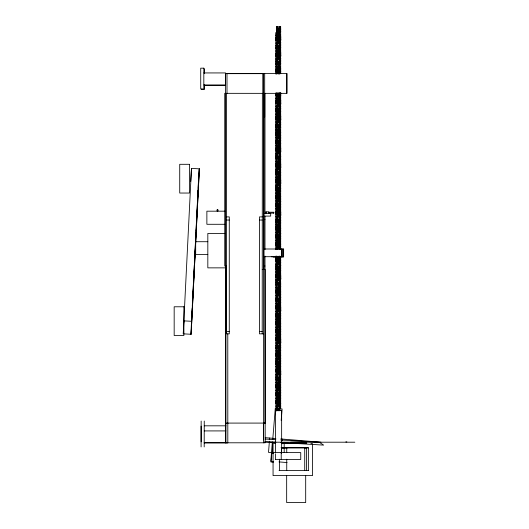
<?xml version="1.0" encoding="UTF-8"?>
<svg xmlns="http://www.w3.org/2000/svg" width="529" height="529" viewBox="0 0 529 529"><rect width="100%" height="100%" fill="white"/><g stroke="black" fill="none" stroke-linecap="round" stroke-linejoin="round"><path stroke-width="0.79" d="M204.194 442.925L227.814 442.925L227.781 333.845M263.621 439.85L263.621 73.657L225.414 73.657M268.706 212.44L268.706 213.141L273.85 213.101L273.85 212.241L268.712 212.208M273.533 212.903L273.533 212.347M273.665 212.969L273.665 212.433M217.181 210.615L217.188 209.689L217.194 211.177M217.836 210.615L217.842 209.689L217.849 211.177M276.257 32.567L276.257 40.462L276.422 38.485M277.183 26.45L277.123 33.089M279.464 93.078L278.823 100.966L276.786 114.125M280.297 73.577L280.271 66.277L280.106 68.267M280.271 249.47L280.271 241.502L280.106 243.499M279.378 410.755L279.405 404.83M280.271 408.772L280.271 400.803L280.106 402.794M183.748 323.133L191.465 168.407L199.149 168.817L191.624 321.295L183.947 320.878L183.219 333.845L191.114 334.275L199.36 168.83L191.114 334.275M190.903 334.262L191.67 318.603M191.756 316.957L192.199 307.891M192.285 306.238L192.728 297.172M192.814 295.526L193.786 275.748M193.865 274.101L194.315 265.029M194.394 263.382L195.902 232.892M195.981 231.239L196.431 222.173M196.51 220.527L198.018 190.03M198.097 188.384L198.421 181.791M262.199 333.845L262.364 93.335M275.754 74L275.86 32.567M276.713 33.089L276.779 26.45L276.918 27.779M275.715 249.615L275.715 98.341L276.131 93.078M275.86 64.135L279.471 43.094L279.748 32.567L275.86 56.246L279.748 56.246L279.748 64.135L278.208 74M279.61 39.146C281.15 50.308 276.859 61.04 275.86 72.03L279.748 72.03L279.854 74M280.668 58.309L280.668 66.277L279.53 66.277L280.813 55.657L280.668 50.348L279.53 50.348L280.813 39.728L280.668 34.418L279.53 34.418L280.668 26.45L280.668 34.418L279.53 42.38M276.641 74C278.307 65.12 280.806 56.153 279.61 47.035M280.668 42.38L280.668 50.348L279.53 58.309M279.543 74L279.61 62.819M280.707 73.577L280.668 66.277L279.649 73.577M275.86 127.277C276.859 116.287 281.15 105.555 279.61 94.393M279.61 102.282C281.15 113.451 276.859 124.183 275.86 135.173L279.748 135.173L279.61 125.962M280.813 92.826L280.668 98.136L279.53 106.098M279.61 110.177C281.15 121.339 276.859 132.071 275.86 143.061M280.668 122.027L280.668 129.995L279.53 129.995L280.813 119.375L280.668 114.066L279.53 114.066L280.813 103.446L280.668 98.136L279.53 98.136L280.396 92.826M280.668 106.098L280.668 114.066L279.53 122.027M279.61 133.857C281.15 145.019 276.859 155.751 275.86 166.741L279.748 166.741L279.887 169.373L279.471 177.261L275.86 198.309L279.748 198.309L279.61 189.104M275.86 174.636C276.859 163.646 281.15 152.914 279.61 141.746M280.668 185.752L280.668 193.713L279.53 193.713L280.813 183.094L280.668 177.784L279.53 177.784L280.813 167.164L280.668 161.854L279.53 161.854L280.813 151.234L280.668 145.925L279.53 145.925L280.668 137.963L280.668 129.995L279.53 137.963M279.61 149.641C281.15 160.803 276.859 171.535 275.86 182.525L279.748 182.525L279.471 193.052L275.86 214.093L279.748 214.093L279.748 221.988L275.86 245.668L279.748 245.668L279.887 249.615M280.668 137.963L280.668 145.925L279.53 153.893M275.86 190.42C276.859 179.43 281.15 168.698 279.61 157.53M280.668 153.893L280.668 161.854L279.53 169.822M275.86 206.204C276.859 195.214 281.15 184.482 279.61 173.32M275.86 411.41L275.715 264.083L276.522 256.188M280.668 169.822L280.668 177.784L279.53 185.752M279.61 196.993C281.15 208.162 276.859 218.894 275.86 229.884L279.748 229.884L279.61 220.672M275.86 237.772C276.859 226.782 281.15 216.05 279.61 204.888M280.668 217.611L280.668 225.572L279.53 225.572L280.813 214.953L280.668 209.643L279.53 209.643L280.668 201.681L280.668 193.713L279.53 201.681M280.668 201.681L280.668 209.643L279.53 217.611M279.61 228.568L279.748 237.772L277.804 249.615L279.127 240.404L279.405 231.199M279.279 249.615L279.887 243.036L279.61 236.456M280.668 249.47L280.668 241.502L279.53 241.502L280.668 233.54L280.668 225.572L279.53 233.54M280.668 233.54L280.668 241.502L279.53 249.47M275.86 285.131L279.471 264.083L279.887 256.188M279.61 260.136C281.15 271.304 276.859 282.036 275.86 293.02L279.748 293.02L279.887 295.651L279.471 303.547L275.86 324.594L279.748 324.594L279.61 315.383M275.86 300.915C276.859 289.925 281.15 279.193 279.61 268.031M280.668 313.188L280.668 321.156L279.53 321.156L280.813 310.536L280.668 305.226L279.53 305.226L280.668 297.258L280.668 289.297L279.53 289.297L280.813 278.677L280.668 273.367L279.53 273.367L280.668 265.399L280.668 257.438L279.53 257.438M279.61 275.92C281.15 287.088 276.859 297.82 275.86 308.804L279.748 308.804L279.887 311.436L279.471 319.331L275.86 340.378L279.748 340.378L279.471 350.899L275.86 371.947L279.748 371.947L279.748 379.842L275.86 403.515L279.748 403.515L279.781 410.755M280.668 265.399L280.668 273.367L279.53 281.329M275.86 316.699C276.859 305.709 281.15 294.977 279.61 283.815M280.668 281.329L280.668 289.297L279.53 297.258M275.86 332.483C276.859 321.493 281.15 310.761 279.61 299.599M280.668 297.258L280.668 305.226L279.53 313.188M279.61 323.279C281.15 334.44 276.859 345.173 275.86 356.162L279.748 356.162L279.61 346.951M275.86 364.058C276.859 353.068 281.15 342.336 279.61 331.167M280.668 345.047L280.668 353.015L279.53 353.015L280.813 342.395L280.668 337.085L279.53 337.085L280.668 329.117L280.668 321.156L279.53 329.117M280.668 329.117L280.668 337.085L279.53 345.047M279.61 354.847C281.15 366.015 276.859 376.747 275.86 387.731L279.748 387.731L279.61 378.526M275.86 395.626C276.859 384.636 281.15 373.904 279.61 362.742M280.668 376.913L280.668 384.874L279.53 384.874L280.813 374.254L280.668 368.944L279.53 368.944L280.668 360.983L280.668 353.015L279.53 360.983M280.668 360.983L280.668 368.944L279.53 376.913M279.61 386.415L279.748 395.626L277.13 410.755M278.73 410.755L279.887 400.889L279.61 394.31M280.668 408.772L280.668 400.803L279.53 400.803L280.668 392.842L280.668 384.874L279.53 392.842M280.668 392.842L280.668 400.803L279.53 408.772M190.738 181.374L191.465 168.407M269.413 441.226L268.507 452.374L273.394 452.771M269.545 439.632L269.671 438.038M271.688 452.639L272.554 441.993M272.752 439.539L275.278 408.441L275.735 408.474M271.099 461.328L271.761 453.174M281.177 420.449L282.109 408.99L279.577 408.785M281.276 453.413L281.732 447.838M282.056 443.857L282.182 442.264M282.314 440.67L282.44 439.077M277.289 33.089L277.401 31.76M276.422 54.269L276.257 56.246L276.475 45.719L278.446 32.567M279.345 32.567L276.627 52.298M276.422 70.059L276.257 72.03L276.475 61.509L278.823 45.719M279.127 43.094L279.239 41.778M280.271 26.45L279.557 33.089M280.106 36.408L280.271 34.418L279.821 47.028M279.127 58.878L279.239 57.562M276.475 93.078L276.257 103.598L276.422 101.628M280.106 52.338L280.271 50.348L279.821 62.958M276.422 117.412L276.257 119.382L276.475 108.862L278.823 93.078M276.422 133.196L276.257 135.173L276.257 127.277L277.91 114.78M279.127 106.23L279.239 104.914M280.106 100.126L280.271 98.136L279.821 110.746M276.422 148.98L276.257 150.957L276.475 140.43L278.823 124.646M279.127 122.014L279.239 120.698M280.106 116.056L280.271 114.066L279.821 126.676M276.422 164.77L276.257 166.741L276.475 156.22L278.823 140.43M279.127 137.805L279.239 136.489M280.106 131.986L280.271 129.995L279.742 143.273L280.813 143.273M276.422 180.554L276.257 182.525L276.475 172.004L278.823 156.22M279.127 153.589L279.239 152.273M280.106 147.915L280.271 145.925L279.742 159.203L280.813 159.203M276.422 196.338L276.257 198.309L276.475 187.788L278.823 172.004M279.127 169.373L279.239 168.057M280.106 163.845L280.271 161.854L279.742 175.132L280.813 175.132M276.422 212.122L276.257 214.093L276.475 203.572L278.823 187.788M279.127 185.157L279.239 183.841M280.106 179.774L280.271 177.784L279.821 190.394M276.422 227.906L276.257 229.884L276.257 221.988L277.91 209.491M279.127 200.941L279.239 199.625M280.106 195.704L280.271 193.713L279.821 206.323M276.422 243.69L276.257 245.668L276.475 235.141L278.823 219.356M279.127 216.725L279.239 215.409M280.106 211.633L280.271 209.643L279.821 222.259M276.422 259.481L276.257 261.452L276.145 256.188M279.127 232.515L279.239 231.199M280.106 227.569L280.271 225.572L279.821 238.189M276.422 275.265L276.257 277.236L276.475 266.715L278.023 256.188L275.86 269.347M279.127 248.299L279.239 246.983M276.422 291.049L276.257 293.02L276.475 282.499L278.446 269.347M279.127 264.083L279.239 262.768M280.106 259.428L280.271 257.438L279.821 270.048M276.422 306.833L276.257 308.804L276.475 298.283L278.823 282.499M279.127 279.867L279.239 278.552M280.106 275.358L280.271 273.367L279.742 286.639L280.813 286.639M276.422 322.617L276.257 324.594L276.257 316.699L277.91 304.201M279.127 295.651L279.239 294.336M280.106 291.287L280.218 289.958M276.422 338.401L276.257 340.378L276.475 329.851L278.34 317.36M279.127 311.436L279.239 310.12M280.106 307.217L280.271 305.226L279.742 318.498L280.813 318.498M276.422 354.192L276.257 356.162L276.475 345.642L278.823 329.851M279.127 327.226L279.239 325.91M280.106 323.146L280.271 321.156L279.821 333.766M276.422 369.976L276.257 371.947L276.475 361.426L278.823 345.642M279.127 343.01L279.239 341.694M280.106 339.076L280.271 337.085L279.821 349.695M276.422 385.76L276.257 387.731L276.475 377.21L278.446 364.058M279.127 358.794L279.239 357.478M280.106 355.005L280.271 353.015L279.821 365.625M276.422 401.544L276.257 403.515L276.475 392.994L278.823 377.21M279.127 374.578L279.239 373.262M276.31 410.755L277.91 398.912M280.106 370.935L280.271 368.944L279.821 381.554M279.127 390.362L279.239 389.046M280.106 386.864L280.271 384.874L279.821 397.484M279.127 406.146L279.239 404.83M276.918 33.089L277.917 26.45M275.86 48.351L278.611 32.567M275.86 111.493L279.081 93.078M275.86 158.845L279.748 135.173M275.86 221.988L279.748 198.309M279.748 229.884L276.33 249.615M280.668 257.438L279.53 265.399M275.86 348.267L279.748 324.594M275.86 379.842L279.748 356.162M275.926 410.755L279.748 387.731M279.821 94.817L280.053 92.826M279.901 102.117L279.557 104.775M279.901 118.046L279.557 120.705M279.901 133.976L279.557 136.634M279.901 229.56L279.557 232.211M279.901 245.489L279.557 248.141M279.901 261.419L279.557 264.07M279.901 372.925L279.557 375.583M279.901 388.855L279.557 391.513M279.901 404.784L279.557 407.442M276.627 36.514L277.163 32.567M276.627 68.082L279.127 50.982L279.405 41.778M276.627 131.225L279.127 114.125L279.405 104.914M276.627 147.009L279.127 129.909L279.405 120.698M276.627 162.793L279.127 145.693L279.405 136.489M276.627 178.577L279.127 161.477L279.405 152.273M276.627 225.936L279.127 208.836L279.405 199.625M276.627 241.72L279.127 224.62L279.405 215.409M276.627 249.615L278.823 235.141M276.627 257.504L276.786 256.188M276.627 273.288L279.127 256.188M276.627 336.431L279.127 319.331L279.405 310.12M276.627 352.215L279.127 335.115L279.405 325.91M276.627 367.999L279.127 350.899L279.405 341.694M276.627 383.789L279.127 366.683L279.405 357.478M277.705 29.108L278.089 26.45M279.557 41.05L279.742 39.728M276.879 74L278.823 61.509M279.557 56.98L279.742 55.657M279.557 72.909L279.742 71.587M276.786 98.341L277.586 93.078L275.86 103.598L279.748 103.598M278.446 111.493L278.823 108.862M279.557 152.564L279.742 151.234M279.557 168.493L279.742 167.164M276.786 193.052L279.127 177.261L279.405 168.057M279.557 184.423L279.742 183.094M276.786 208.836L279.127 193.052L279.405 183.841M278.446 206.204L278.823 203.572M279.557 200.352L279.742 199.023M279.557 216.282L279.742 214.953M278.538 268.686L278.823 266.715M276.786 287.763L279.127 271.972L279.405 262.768M279.557 280L279.742 278.677M276.786 303.547L279.127 287.763L279.405 278.552M278.446 300.915L278.823 298.283M279.557 295.929L279.742 294.607M276.786 319.331L279.127 303.547L279.405 294.336M278.446 316.699L278.823 314.067M279.557 311.865L279.742 310.536M279.557 327.795L279.742 326.466M279.557 343.724L279.742 342.395M278.538 363.397L278.823 361.426M279.557 359.654L279.742 358.325M276.786 398.258L279.127 382.474L279.405 373.262M278.446 395.626L278.823 392.994M278.538 410.755L278.823 408.778M279.471 256.188L275.86 277.236L279.748 277.236M278.294 33.089L279.365 26.45M278.128 74L279.345 64.135L279.405 57.562M278.023 114.125L278.34 112.148M278.023 208.836L278.34 206.859M278.023 303.547L278.34 301.57M278.023 398.258L278.34 396.281M277.269 410.755L279.127 398.258L279.405 389.046M276.998 32.567L275.86 40.462L279.748 40.462M278.188 33.089L279.53 26.45M263.409 442.694L265.201 441.92M263.621 442.694L265.201 442.204L354.827 442.204M276.641 29.108L280.813 29.108M276.641 31.76L280.813 31.76M275.715 35.198L279.887 35.198M279.775 37.07L280.813 37.07M275.715 37.83L279.887 37.83M279.272 39.728L280.813 39.728M279.365 42.38L280.833 42.38M275.715 43.094L279.887 43.094M279.563 45.038L280.813 45.038M275.715 45.719L279.081 45.719M279.252 45.719L279.887 45.719M279.742 47.689L280.813 47.689M275.702 48.351L279.907 48.351M275.715 50.982L279.887 50.982M279.775 52.999L280.813 52.999M275.715 53.614L279.887 53.614M279.272 55.657L280.813 55.657M279.365 58.309L280.833 58.309M275.715 58.878L279.887 58.878M279.563 60.967L280.813 60.967M275.715 61.509L279.081 61.509M279.252 61.509L279.887 61.509M279.742 63.619L280.813 63.619M279.907 64.135L275.741 64.135M275.715 66.766L279.887 66.766M279.775 68.929L280.813 68.929M275.715 69.398L279.887 69.398M279.272 71.587L280.813 71.587M203.824 72.936L225.552 72.936L225.552 84.951L203.824 84.951M204.392 85.586L225.321 85.586M279.742 95.478L280.813 95.478M275.702 95.709L279.907 95.709M275.715 98.341L279.887 98.341M279.775 100.788L280.813 100.788M275.715 100.966L279.887 100.966M279.272 103.446L280.813 103.446M279.365 106.098L280.833 106.098M275.715 106.23L279.887 106.23M279.563 108.756L280.813 108.756M275.715 108.862L279.887 108.862M279.742 111.407L280.813 111.407M275.702 111.493L279.907 111.493M275.715 114.125L279.887 114.125M279.775 116.717L280.813 116.717M275.715 116.757L279.887 116.757M280.813 119.375L275.86 119.382L279.081 100.966L279.887 93.078L275.715 93.078L275.86 95.709M275.715 122.014L280.833 122.027M275.715 124.646L280.813 124.685M275.702 127.277L279.907 127.277M279.742 127.337L280.813 127.337M275.715 129.909L279.887 129.909M275.715 132.541L279.887 132.541M279.775 132.647L280.813 132.647M279.272 135.305L280.813 135.305M275.715 137.805L279.887 137.805M279.365 137.963L280.833 137.963M275.715 140.43L279.081 140.43M279.252 140.43L279.887 140.43M279.563 140.615L280.813 140.615M275.702 143.061L279.907 143.061M275.715 145.693L279.887 145.693M275.715 148.325L279.887 148.325M279.775 148.583L280.813 148.583M279.748 150.957L275.86 150.957C276.859 139.967 281.15 129.235 279.61 118.073M279.272 151.234L280.813 151.234M275.715 153.589L279.887 153.589M275.715 156.22L279.081 156.22M279.252 156.22L279.887 156.22M279.563 156.544L280.813 156.544M275.715 161.477L279.887 161.477M275.715 164.109L279.887 164.109M279.775 164.512L280.813 164.512M279.272 167.164L280.813 167.164M275.715 169.373L279.887 169.373M279.365 169.822L280.833 169.822M275.715 172.004L279.081 172.004M279.252 172.004L279.887 172.004M279.563 172.474L280.813 172.474M275.702 174.636L279.907 174.636M275.715 177.261L279.887 177.261M275.715 179.893L279.887 179.893M279.775 180.442L280.813 180.442M279.272 183.094L280.813 183.094M275.715 185.157L279.887 185.157M279.365 185.752L280.833 185.752M275.715 187.788L279.887 187.788M279.563 188.403L280.813 188.403M279.907 190.42L275.741 190.42M279.742 191.062L280.813 191.062M275.715 193.052L279.887 193.052M275.715 195.677L279.887 195.677M279.775 196.371L280.813 196.371M279.272 199.023L280.813 199.023M275.715 200.941L279.887 200.941M279.365 201.681L280.833 201.681M275.715 203.572L279.887 203.572M279.563 204.333L280.813 204.333M275.702 206.204L279.907 206.204M279.742 206.991L280.813 206.991M275.715 208.836L279.887 208.836M224.838 211.183L206.872 211.183L206.872 224.289L224.838 224.289M275.715 211.468L279.887 211.468M266.014 211.845L266.014 213.564L266.001 211.845L268.719 211.845L268.699 213.564M279.775 212.301L280.813 212.301M263.303 213.564L270.709 213.564L270.676 216.097L263.303 216.097M279.272 214.953L280.813 214.953M275.715 216.725L279.887 216.725M226.544 216.89L229.275 216.89L229.275 333.845L226.564 333.845L226.544 93.335M262.364 216.89L259.488 216.89L259.488 333.845L263.621 333.845M279.365 217.611L280.833 217.611M275.715 219.356L279.887 219.356M263.475 219.515L264.989 219.515M226.564 220.038L229.275 220.038M259.488 220.038L262.199 220.038M279.563 220.262L280.813 220.262M275.702 221.988L279.907 221.988M279.742 222.921L280.813 222.921M275.715 224.62L279.887 224.62M275.715 227.252L279.887 227.252M279.775 228.23L280.813 228.23M279.272 230.882L280.813 230.882M275.715 232.515L279.887 232.515M225.46 233.441L207.824 233.441L207.824 267.859L225.46 267.859M279.365 233.54L280.833 233.54M275.715 235.141L279.887 235.141M279.563 236.192L280.813 236.192M275.702 237.772L279.907 237.772M279.742 238.85L280.813 238.85M275.715 240.404L279.887 240.404M207.824 241.713L195.677 241.713L195.677 254.403L207.824 254.403M275.715 243.036L279.887 243.036M279.775 244.16L280.813 244.16M279.272 246.812L280.813 246.812M275.715 248.299L279.887 248.299M263.363 249L283.63 249L283.63 256.697L263.336 256.697M271.258 256.73L281.845 256.73L281.845 249M273.189 257.021L275.583 257.021M279.484 257.021L283.451 257.021L283.478 249M275.715 256.188L275.715 258.82L279.887 258.82M279.775 260.089L280.813 260.089M279.748 261.452L275.86 261.452L275.715 258.82M279.272 262.748L280.813 262.748M275.715 264.083L279.887 264.083M279.365 265.399L280.833 265.399M226.564 266.008L224.746 266.008L224.746 93.335L286.903 93.362L286.903 73.524L225.414 73.524L225.414 442.793L265.201 442.793L264.989 256.089M263.409 266.001L264.989 266.001M275.715 266.715L279.081 266.715M279.252 266.715L279.887 266.715M279.563 268.058L280.813 268.058M275.702 269.347L279.907 269.347M262.199 269.406L265.102 269.406L265.102 423.286L263.621 423.081L263.621 442.793M279.742 270.709L280.813 270.709M275.715 271.972L279.887 271.972M275.715 274.604L279.887 274.604M279.775 276.019L280.813 276.019M279.272 278.677L280.813 278.677M275.715 279.867L279.887 279.867M275.715 282.499L279.887 282.499M279.563 283.987L280.813 283.987M275.715 287.763L279.887 287.763M275.715 290.388L279.887 290.388M279.775 291.948L280.813 291.948M279.272 294.607L280.813 294.607M275.715 295.651L279.887 295.651M279.365 297.258L280.833 297.258M275.715 298.283L279.887 298.283M279.563 299.917L280.813 299.917M275.702 300.915L279.907 300.915M280.813 302.568L279.742 302.568L280.297 289.958M275.715 303.547L279.887 303.547M275.715 306.179L279.887 306.179M279.775 307.878L280.813 307.878M279.272 310.536L280.813 310.536M275.715 311.436L279.887 311.436M279.365 313.188L280.833 313.188M275.715 314.067L279.887 314.067M279.563 315.846L280.813 315.846M279.907 316.699L275.741 316.699M275.715 319.331L279.887 319.331M275.715 321.963L279.887 321.963M279.775 323.808L280.813 323.808M279.272 326.466L280.813 326.466M275.715 327.226L279.887 327.226M279.365 329.117L280.833 329.117M275.715 329.851L279.887 329.851M226.564 331.504L229.275 331.504M259.488 331.504L262.199 331.504M279.563 331.776L280.813 331.776M275.702 332.483L279.907 332.483M279.742 334.427L280.813 334.427M275.715 335.115L279.887 335.115M275.715 337.747L279.887 337.747M279.775 339.737L280.813 339.737M279.272 342.395L280.813 342.395M275.715 343.01L279.887 343.01M279.365 345.047L280.833 345.047M275.715 345.642L279.081 345.642M279.252 345.642L279.887 345.642M279.563 347.705L280.813 347.705M275.702 348.267L279.907 348.267M279.742 350.357L280.813 350.357M275.715 350.899L279.887 350.899M275.715 353.531L279.887 353.531M279.775 355.667L280.813 355.667M279.272 358.325L280.813 358.325M275.715 358.794L279.887 358.794M279.365 360.983L280.833 360.983M275.715 361.426L279.081 361.426M279.252 361.426L279.887 361.426M279.563 363.635L280.813 363.635M275.702 364.058L279.907 364.058M279.742 366.293L280.813 366.293M275.715 366.683L279.887 366.683M275.715 369.315L279.887 369.315M279.775 371.603L280.813 371.603M279.272 374.254L280.813 374.254M275.715 374.578L279.887 374.578M279.365 376.913L280.833 376.913M275.715 377.21L279.887 377.21M279.563 379.564L280.813 379.564M275.702 379.842L279.907 379.842M279.742 382.222L280.813 382.222M275.715 382.474L279.887 382.474M275.715 385.099L279.887 385.099M279.775 387.532L280.813 387.532M279.272 390.184L280.813 390.184M275.715 390.362L279.887 390.362M279.365 392.842L280.833 392.842M275.715 392.994L279.887 392.994M279.563 395.494L280.813 395.494M275.702 395.626L279.907 395.626M279.742 398.152L280.813 398.152M275.715 398.258L279.887 398.258M275.715 400.889L279.887 400.889M279.775 403.462L280.813 403.462M275.715 406.146L280.813 406.113M275.715 408.778L279.887 408.778M225.923 423.088L265.201 423.088M225.962 423.557L227.814 423.557L227.814 423.101M204.26 425.819L225.989 425.819M204.194 430.917L225.923 430.917M345.847 441.907L346.859 441.907M204.194 442.7L226.015 442.7M275.53 443.586L273.063 443.586L273.063 475.604L312.533 475.604L312.533 444.406M281.289 443.586L306.78 443.586M310.887 443.586L312.533 443.586M281.163 447.759L308.367 447.759L308.367 470.605M281.163 447.832L308.42 447.832M281.448 447.957L287.095 447.957M304.843 447.957L306.456 447.957L306.456 470.605M275.45 459.489L300.743 459.489L300.743 452.619L272.197 452.593L272.197 442.204M279.028 470.605L308.738 470.605M290.6 442.204L306.529 442.224M265.201 439.063L275.854 439.692M280.773 439.983L319.291 442.257L323.649 445.107L280.839 442.575M265.201 441.649L275.907 442.277M265.201 437.675L275.86 438.541M280.78 438.938L320.944 442.204M273.361 453.307L271.463 453.155L270.802 461.301L273.493 461.519M278.981 461.903L287.095 462.564M270.927 462.009L273.46 462.214M279.61 54.93L279.748 56.246M279.61 70.714L279.748 72.03M279.61 165.425L279.748 166.741M279.61 181.209L279.748 182.525M279.61 212.784L279.748 214.093M279.61 244.352L279.748 245.668M279.61 291.704L279.748 293.02M279.61 307.494L279.748 308.804M279.61 339.063L279.748 340.378M279.61 370.631L279.748 371.947M279.61 402.205L279.748 403.515M279.405 246.983L279.464 249.615M305.689 475.604L305.689 502.55L286.665 502.55L286.665 475.604M304.724 447.832L304.724 470.605M286.811 73.524L286.811 93.362M286.738 447.832L286.738 452.712M286.738 459.218L286.738 470.605M284.185 442.204L284.185 452.593M282.083 249L282.096 256.697M281.759 249L281.745 256.697M281.64 452.593L281.64 410.405L275.45 410.405L275.45 452.593M281.223 452.619L281.223 459.489M279.51 459.179L279.51 470.605M276.145 59.532L276.145 60.848M276.145 154.243L276.145 155.559M276.145 170.027L276.145 171.343M276.145 185.811L276.145 187.127M276.145 264.738L276.145 266.054M276.145 280.522L276.145 281.838M276.145 359.449L276.145 360.765M276.145 375.233L276.145 376.549M275.556 453.77L275.556 459.489M264.989 93.335L264.989 213.954M264.989 216.216L264.989 249.688M264.692 73.524L264.692 116.982M264.024 93.335L264.024 269.406M262.801 73.524L262.801 93.362M226.994 73.524L226.994 93.362M225.962 266.008L225.923 442.925M204.392 68.81L204.392 73.518M204.392 84.871L204.392 89.586L201.291 89.586L201.291 89.156M204.26 421.051L204.194 446.926M201.152 421.051L201.152 441.827M201.093 426.143L201.093 446.926M203.824 68.168L200.722 68.168L200.722 88.945L203.824 88.945L203.824 68.168M189.442 164.307L179.721 164.307L179.721 193.039L189.442 193.039L189.442 164.307M183.894 306.78L174.173 306.78L174.173 335.512L183.894 335.512L183.894 306.78"/></g></svg>
